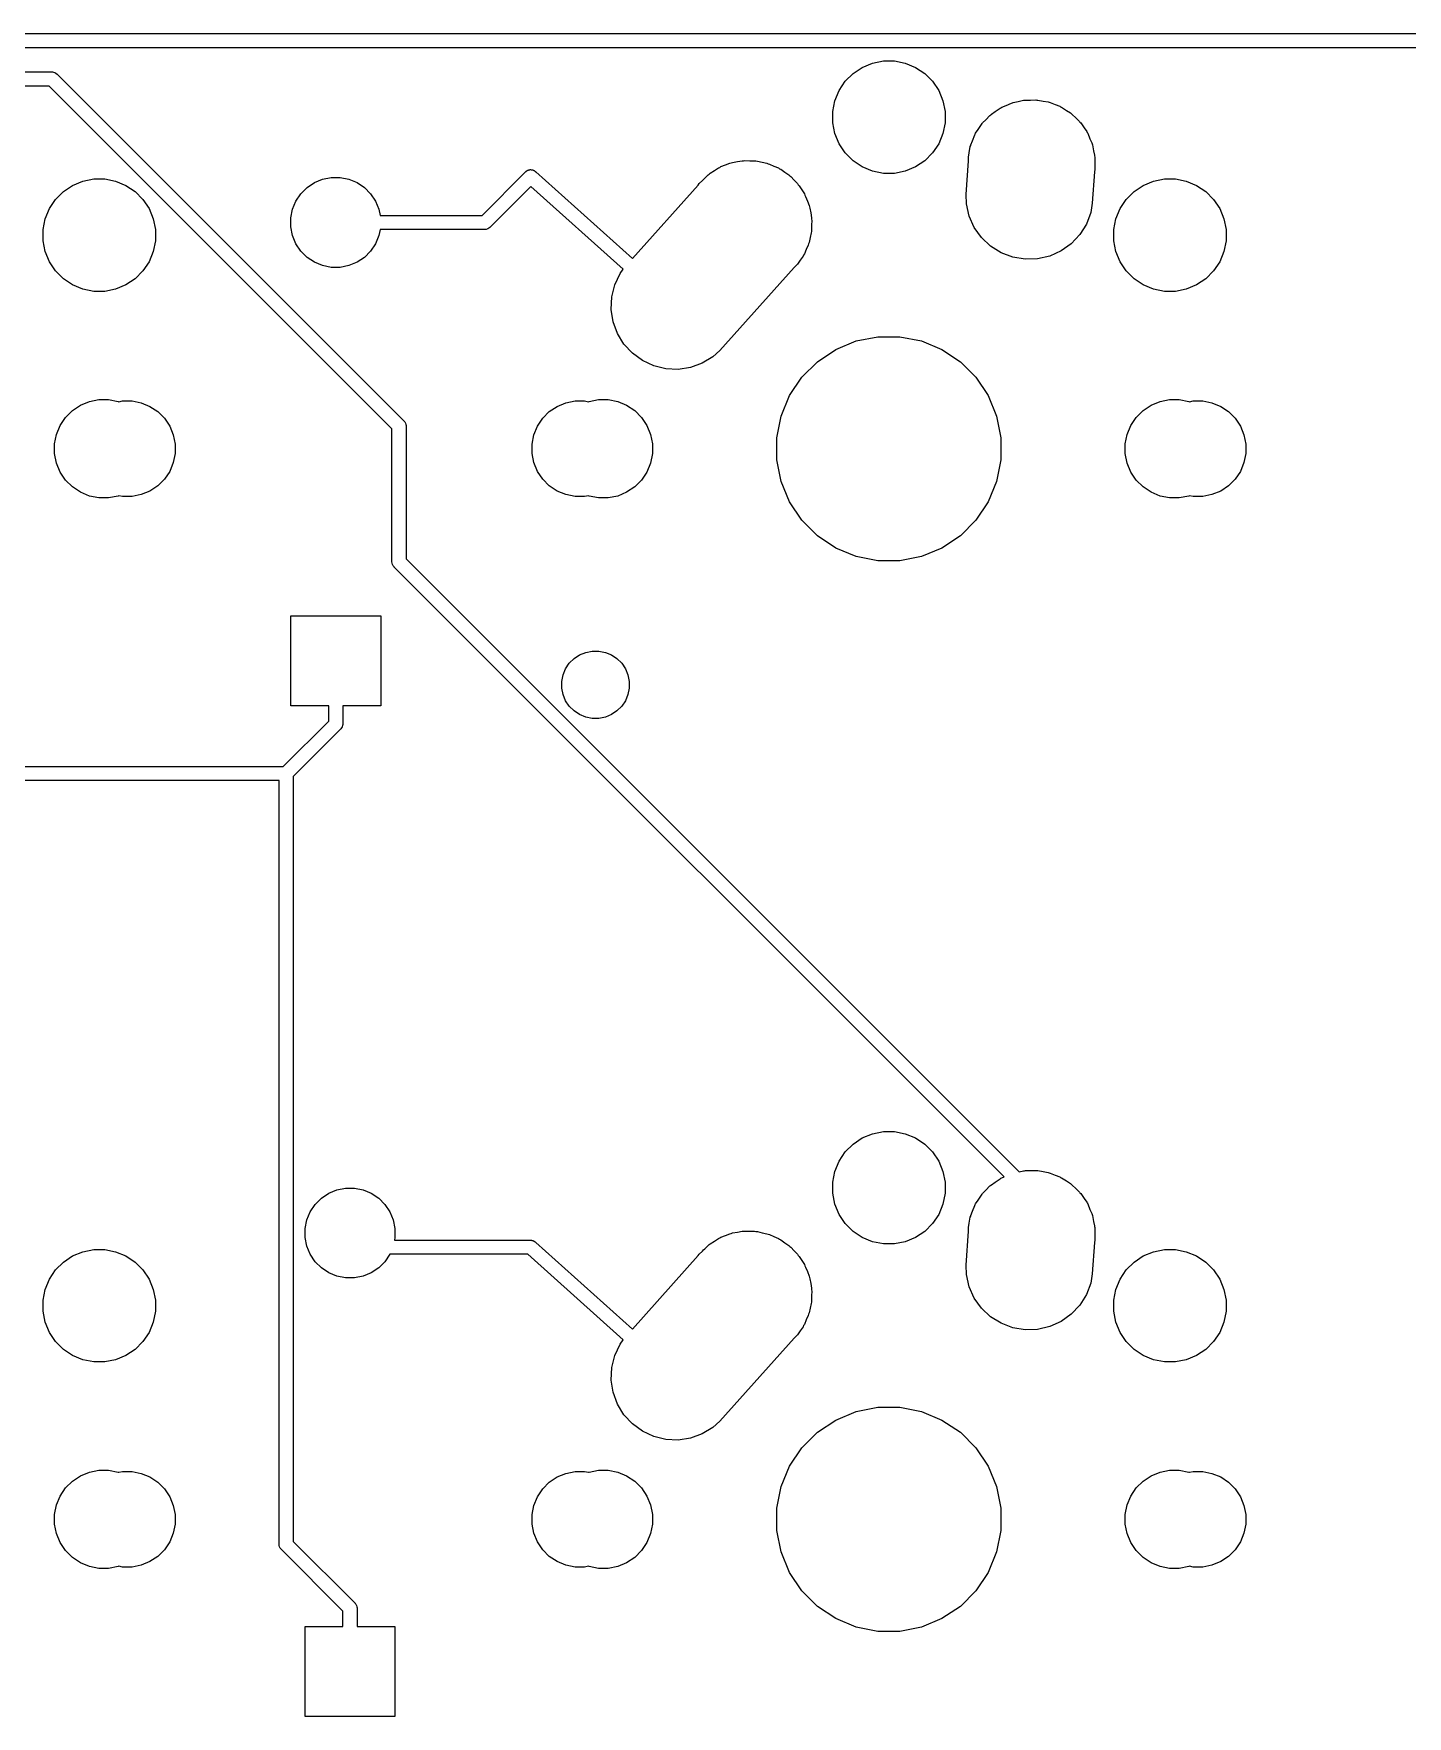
# Model space of a CAD drawing. Extents: x 53 to 306, y -113 to -55.
# Drawn here: x 256.25 to 280.69, y -89.23 to -59.29 of the extents above; entities that cross this region are included whole.
import ezdxf

# ---------------------------------------------------------------- set-up
doc = ezdxf.new("R2010")
doc.units = 0
doc.layers.add('BLACK', color=7, linetype='CONTINUOUS')

msp = doc.modelspace()

# ---------------------------------------------------------------- linework, layer by layer
at = {"layer": 'BLACK', "linetype": 'CONTINUOUS'}
for p, q in [((291.635, -59.5392), (253.832, -59.5392)), ((253.878, -59.2892), (291.681, -59.2892)), ((270.988, -59.8888), (271.17, -59.8134)), ((271.17, -59.8134), (271.364, -59.775)), ((271.364, -59.775), (271.56, -59.775)), ((271.56, -59.775), (271.754, -59.8134)), ((271.754, -59.8134), (271.936, -59.8888)), ((253.923, -59.971), (256.566, -59.971)), ((256.566, -59.971), (256.572, -59.9704)), ((256.572, -59.9704), (256.579, -59.971)), ((256.579, -59.971), (256.579, -59.971)), ((256.579, -59.971), (256.597, -59.9728)), ((256.597, -59.9728), (256.62, -59.98)), ((256.62, -59.98), (256.642, -59.9916)), ((256.642, -59.9916), (256.661, -60.0072)), ((256.661, -60.0072), (256.665, -60.012)), ((256.665, -60.012), (262.829, -66.1763)), ((270.576, -60.3013), (270.685, -60.1375)), ((270.685, -60.1375), (270.825, -59.9982)), ((270.825, -59.9982), (270.988, -59.8888)), ((271.936, -59.8888), (272.099, -59.9982)), ((272.099, -59.9982), (272.239, -60.1375)), ((272.239, -60.1375), (272.348, -60.3013)), ((256.521, -60.221), (253.877, -60.221)), ((262.62, -66.3208), (256.521, -60.221)), ((270.5, -60.4833), (270.576, -60.3013)), ((272.348, -60.3013), (272.424, -60.4833)), ((273.762, -60.4958), (273.857, -60.4738)), ((273.857, -60.4738), (273.875, -60.4733)), ((273.875, -60.4733), (273.891, -60.47)), ((273.891, -60.47), (273.984, -60.47)), ((273.984, -60.47), (274.078, -60.4671)), ((274.078, -60.4671), (274.095, -60.47)), ((274.095, -60.47), (274.113, -60.47)), ((274.113, -60.47), (274.206, -60.4886)), ((270.462, -60.6765), (270.5, -60.4833)), ((270.462, -60.8735), (270.462, -60.6765)), ((272.424, -60.4833), (272.462, -60.6765)), ((272.462, -60.6765), (272.462, -60.8735)), ((273.186, -60.8198), (273.258, -60.7431)), ((273.258, -60.7431), (273.274, -60.732)), ((273.274, -60.732), (273.285, -60.7212)), ((273.285, -60.7212), (273.355, -60.6744)), ((273.355, -60.6744), (273.439, -60.6145)), ((273.439, -60.6145), (273.456, -60.6068)), ((273.456, -60.6068), (273.469, -60.598)), ((273.469, -60.598), (273.549, -60.5649)), ((273.549, -60.5649), (273.641, -60.5236)), ((273.641, -60.5236), (273.659, -60.5195)), ((273.659, -60.5195), (273.674, -60.5132)), ((273.674, -60.5132), (273.762, -60.4958)), ((274.206, -60.4886), (274.297, -60.5038)), ((274.297, -60.5038), (274.313, -60.5097)), ((274.313, -60.5097), (274.33, -60.5132)), ((274.33, -60.5132), (274.421, -60.5509)), ((274.421, -60.5509), (274.504, -60.5824)), ((274.504, -60.5824), (274.518, -60.591)), ((274.518, -60.591), (274.535, -60.598)), ((274.535, -60.598), (274.619, -60.6542)), ((274.619, -60.6542), (274.692, -60.6999)), ((274.692, -60.6999), (274.703, -60.7107)), ((274.703, -60.7107), (274.719, -60.7212)), ((274.719, -60.7212), (274.792, -60.7944)), ((270.5, -61.0667), (270.462, -60.8735)), ((270.576, -61.2487), (270.5, -61.0667)), ((272.424, -61.0667), (272.348, -61.2487)), ((272.462, -60.8735), (272.424, -61.0667)), ((272.989, -61.0923), (272.999, -61.0756)), ((272.999, -61.0756), (273.005, -61.0621)), ((273.005, -61.0621), (273.05, -60.9952)), ((273.05, -60.9952), (273.107, -60.9045)), ((273.107, -60.9045), (273.12, -60.8903)), ((273.12, -60.8903), (273.128, -60.8779)), ((273.128, -60.8779), (273.186, -60.8198)), ((274.792, -60.7944), (274.853, -60.8518)), ((274.853, -60.8518), (274.862, -60.8643)), ((274.862, -60.8643), (274.876, -60.8779)), ((274.876, -60.8779), (274.935, -60.9657)), ((274.935, -60.9657), (274.982, -61.0323)), ((274.982, -61.0323), (274.988, -61.0459)), ((274.988, -61.0459), (274.999, -61.0621)), ((274.999, -61.0621), (275.04, -61.1613)), ((270.685, -61.4125), (270.576, -61.2487)), ((272.348, -61.2487), (272.239, -61.4125)), ((272.892, -61.407), (272.91, -61.2995)), ((272.91, -61.2995), (272.917, -61.281)), ((272.917, -61.281), (272.92, -61.2668)), ((272.92, -61.2668), (272.951, -61.1936)), ((272.951, -61.1936), (272.989, -61.0923)), ((275.04, -61.1613), (275.073, -61.2344)), ((275.073, -61.2344), (275.076, -61.2486)), ((275.076, -61.2486), (275.084, -61.2668)), ((275.084, -61.2668), (275.105, -61.3733)), ((275.105, -61.3733), (275.123, -61.4504)), ((268.358, -61.7257), (268.429, -61.678)), ((268.429, -61.678), (268.452, -61.6685)), ((268.452, -61.6685), (268.474, -61.6555)), ((268.474, -61.6555), (268.555, -61.6261)), ((268.555, -61.6261), (268.634, -61.5932)), ((268.634, -61.5932), (268.658, -61.5884)), ((268.658, -61.5884), (268.682, -61.5798)), ((268.682, -61.5798), (268.767, -61.5667)), ((268.767, -61.5667), (268.851, -61.55)), ((268.851, -61.55), (268.876, -61.55)), ((268.876, -61.55), (268.901, -61.5462)), ((268.901, -61.5462), (268.987, -61.55)), ((268.987, -61.55), (269.073, -61.55)), ((269.073, -61.55), (269.097, -61.5549)), ((269.097, -61.5549), (269.122, -61.556)), ((269.122, -61.556), (269.206, -61.5765)), ((269.206, -61.5765), (269.29, -61.5932)), ((269.29, -61.5932), (269.313, -61.6028)), ((269.313, -61.6028), (269.337, -61.6087)), ((269.337, -61.6087), (269.415, -61.6451)), ((269.415, -61.6451), (269.495, -61.678)), ((269.495, -61.678), (269.516, -61.6919)), ((270.825, -61.5518), (270.685, -61.4125)), ((270.988, -61.6612), (270.825, -61.5518)), ((271.17, -61.7366), (270.988, -61.6612)), ((271.936, -61.6612), (271.754, -61.7366)), ((272.099, -61.5518), (271.936, -61.6612)), ((272.239, -61.4125), (272.099, -61.5518)), ((272.836, -62.1536), (272.877, -61.55)), ((272.877, -61.4842), (272.892, -61.407)), ((272.877, -61.55), (272.877, -61.4842)), ((275.123, -61.4504), (275.123, -61.4647)), ((275.123, -61.4647), (275.127, -61.4842)), ((275.127, -61.4842), (275.127, -61.5933)), ((275.127, -61.5933), (275.128, -61.6163)), ((275.128, -61.6163), (275.127, -61.6265)), ((275.127, -61.6265), (275.127, -61.7058)), ((256.938, -61.9888), (257.12, -61.9134)), ((257.12, -61.9134), (257.314, -61.875)), ((257.314, -61.875), (257.51, -61.875)), ((257.51, -61.875), (257.704, -61.9134)), ((257.704, -61.9134), (257.886, -61.9888)), ((261.11, -62.0266), (261.241, -61.939)), ((261.241, -61.939), (261.387, -61.8787)), ((261.387, -61.8787), (261.541, -61.848)), ((261.541, -61.848), (261.699, -61.848)), ((261.699, -61.848), (261.853, -61.8787)), ((261.853, -61.8787), (261.999, -61.939)), ((261.999, -61.939), (262.13, -62.0266)), ((264.223, -62.523), (264.993, -61.7531)), ((264.993, -61.7531), (264.995, -61.7508)), ((264.995, -61.7508), (265.002, -61.7444)), ((265.002, -61.7444), (265.004, -61.742)), ((265.004, -61.742), (265.006, -61.7402)), ((265.006, -61.7402), (265.013, -61.7342)), ((265.013, -61.7342), (265.016, -61.7324)), ((265.016, -61.7324), (265.018, -61.7303)), ((265.018, -61.7303), (265.026, -61.726)), ((265.026, -61.726), (265.034, -61.7214)), ((265.034, -61.7214), (265.037, -61.7203)), ((265.037, -61.7203), (265.04, -61.7187)), ((265.04, -61.7187), (265.049, -61.7161)), ((265.049, -61.7161), (265.057, -61.713)), ((265.057, -61.713), (265.06, -61.7125)), ((265.06, -61.7125), (265.064, -61.7115)), ((265.064, -61.7115), (265.073, -61.7106)), ((265.073, -61.7106), (265.081, -61.7093)), ((265.081, -61.7093), (265.085, -61.7094)), ((265.085, -61.7094), (265.088, -61.7091)), ((265.088, -61.7091), (265.097, -61.71)), ((265.097, -61.71), (265.106, -61.7104)), ((265.106, -61.7104), (265.109, -61.7112)), ((265.109, -61.7112), (265.113, -61.7115)), ((265.113, -61.7115), (265.121, -61.7141)), ((265.121, -61.7141), (265.13, -61.7162)), ((265.13, -61.7162), (265.133, -61.7177)), ((265.133, -61.7177), (265.136, -61.7187)), ((265.136, -61.7187), (265.144, -61.7229)), ((265.144, -61.7229), (265.152, -61.7266)), ((265.152, -61.7266), (265.155, -61.7287)), ((265.155, -61.7287), (265.158, -61.7303)), ((265.158, -61.7303), (265.165, -61.7359)), ((265.165, -61.7359), (265.167, -61.7376)), ((265.167, -61.7376), (265.17, -61.7398)), ((265.17, -61.7398), (265.177, -61.7459)), ((265.177, -61.7459), (265.179, -61.748)), ((265.179, -61.748), (266.898, -63.2907)), ((268.071, -61.9833), (268.088, -61.9579)), ((268.088, -61.9579), (268.145, -61.9012)), ((268.145, -61.9012), (268.162, -61.8825)), ((268.162, -61.8825), (268.184, -61.8618)), ((268.184, -61.8618), (268.245, -61.8012)), ((268.245, -61.8012), (268.266, -61.7873)), ((268.266, -61.7873), (268.284, -61.7704)), ((268.284, -61.7704), (268.358, -61.7257)), ((269.516, -61.6919), (269.538, -61.7025)), ((269.538, -61.7025), (269.608, -61.7534)), ((269.608, -61.7534), (269.679, -61.8012)), ((269.679, -61.8012), (269.697, -61.8188)), ((269.697, -61.8188), (269.717, -61.8336)), ((269.717, -61.8336), (269.775, -61.897)), ((269.775, -61.897), (269.836, -61.9579)), ((269.836, -61.9579), (269.85, -61.9786)), ((269.85, -61.9786), (269.867, -61.997)), ((271.364, -61.775), (271.17, -61.7366)), ((271.56, -61.775), (271.364, -61.775)), ((271.754, -61.7366), (271.56, -61.775)), ((275.119, -61.7471), (275.081, -62.3067)), ((275.127, -61.7058), (275.119, -61.7471)), ((275.988, -61.9888), (276.17, -61.9134)), ((276.17, -61.9134), (276.364, -61.875)), ((276.364, -61.875), (276.56, -61.875)), ((276.56, -61.875), (276.754, -61.9134)), ((276.754, -61.9134), (276.936, -61.9888)), ((256.526, -62.4013), (256.635, -62.2375)), ((256.635, -62.2375), (256.775, -62.0982)), ((256.775, -62.0982), (256.938, -61.9888)), ((257.886, -61.9888), (258.049, -62.0982)), ((258.049, -62.0982), (258.189, -62.2375)), ((258.189, -62.2375), (258.298, -62.4013)), ((260.851, -62.4146), (260.911, -62.2691)), ((260.911, -62.2691), (260.999, -62.138)), ((260.999, -62.138), (261.11, -62.0266)), ((262.13, -62.0266), (262.241, -62.138)), ((262.241, -62.138), (262.329, -62.2691)), ((262.329, -62.2691), (262.389, -62.4146)), ((265.093, -62.0068), (264.368, -62.732)), ((266.736, -63.4813), (265.093, -62.0068)), ((266.898, -63.2907), (268.071, -61.9833)), ((269.867, -61.997), (269.911, -62.0705)), ((269.911, -62.0705), (269.959, -62.1421)), ((269.959, -62.1421), (269.969, -62.1652)), ((269.969, -62.1652), (269.981, -62.1865)), ((269.981, -62.1865), (270.011, -62.2672)), ((270.011, -62.2672), (270.044, -62.3468)), ((272.841, -62.3196), (272.836, -62.1536)), ((275.576, -62.4013), (275.685, -62.2375)), ((275.685, -62.2375), (275.825, -62.0982)), ((275.825, -62.0982), (275.988, -61.9888)), ((276.936, -61.9888), (277.099, -62.0982)), ((277.099, -62.0982), (277.239, -62.2375)), ((277.239, -62.2375), (277.348, -62.4013)), ((256.45, -62.5833), (256.526, -62.4013)), ((258.298, -62.4013), (258.374, -62.5833)), ((260.82, -62.5692), (260.851, -62.4146)), ((260.82, -62.7268), (260.82, -62.5692)), ((262.389, -62.4146), (262.411, -62.523)), ((262.411, -62.523), (264.223, -62.523)), ((270.044, -62.3468), (270.049, -62.3714)), ((270.049, -62.3714), (270.057, -62.3948)), ((270.057, -62.3948), (270.07, -62.4796)), ((270.07, -62.4796), (270.087, -62.5642)), ((270.087, -62.5642), (270.087, -62.5892)), ((272.891, -62.5356), (272.841, -62.3196)), ((272.982, -62.7377), (272.891, -62.5356)), ((275.053, -62.4704), (274.975, -62.6776)), ((275.081, -62.3067), (275.053, -62.4704)), ((275.5, -62.5833), (275.576, -62.4013)), ((277.348, -62.4013), (277.424, -62.5833)), ((256.412, -62.7765), (256.45, -62.5833)), ((256.412, -62.9735), (256.412, -62.7765)), ((258.374, -62.5833), (258.412, -62.7765)), ((258.412, -62.7765), (258.412, -62.9735)), ((260.851, -62.8814), (260.82, -62.7268)), ((262.411, -62.773), (262.389, -62.8814)), ((264.269, -62.773), (262.411, -62.773)), ((264.275, -62.7736), (264.269, -62.773)), ((264.281, -62.773), (264.275, -62.7736)), ((264.299, -62.7712), (264.281, -62.773)), ((264.281, -62.773), (264.281, -62.773)), ((264.323, -62.764), (264.299, -62.7712)), ((264.345, -62.7524), (264.323, -62.764)), ((264.364, -62.7368), (264.345, -62.7524)), ((264.368, -62.732), (264.364, -62.7368)), ((270.081, -62.8352), (270.061, -62.9185)), ((270.082, -62.8104), (270.081, -62.8352)), ((270.087, -62.7858), (270.082, -62.8104)), ((270.087, -62.5892), (270.091, -62.6139)), ((270.091, -62.6139), (270.087, -62.6995)), ((270.087, -62.6995), (270.087, -62.7858)), ((273.11, -62.9181), (272.982, -62.7377)), ((274.857, -62.8655), (274.705, -63.0269)), ((274.975, -62.6776), (274.857, -62.8655)), ((275.462, -62.7765), (275.5, -62.5833)), ((275.462, -62.9735), (275.462, -62.7765)), ((277.424, -62.5833), (277.462, -62.7765)), ((277.462, -62.7765), (277.462, -62.9735)), ((256.45, -63.1667), (256.412, -62.9735)), ((256.526, -63.3487), (256.45, -63.1667)), ((258.374, -63.1667), (258.298, -63.3487)), ((258.412, -62.9735), (258.374, -63.1667)), ((260.911, -63.0269), (260.851, -62.8814)), ((260.999, -63.158), (260.911, -63.0269)), ((261.11, -63.2694), (260.999, -63.158)), ((262.241, -63.158), (262.13, -63.2694)), ((262.329, -63.0269), (262.241, -63.158)), ((262.389, -62.8814), (262.329, -63.0269)), ((269.992, -63.1282), (269.959, -63.2079)), ((270.028, -63.0505), (269.992, -63.1282)), ((270.034, -63.0263), (270.028, -63.0505)), ((270.044, -63.0031), (270.034, -63.0263)), ((270.061, -62.9185), (270.044, -63.0031)), ((273.271, -63.07), (273.11, -62.9181)), ((273.459, -63.1876), (273.271, -63.07)), ((274.525, -63.1555), (274.323, -63.2464)), ((274.705, -63.0269), (274.525, -63.1555)), ((275.5, -63.1667), (275.462, -62.9735)), ((275.576, -63.3487), (275.5, -63.1667)), ((277.424, -63.1667), (277.348, -63.3487)), ((277.462, -62.9735), (277.424, -63.1667)), ((256.635, -63.5125), (256.526, -63.3487)), ((258.298, -63.3487), (258.189, -63.5125)), ((261.241, -63.357), (261.11, -63.2694)), ((261.387, -63.4173), (261.241, -63.357)), ((261.541, -63.448), (261.387, -63.4173)), ((261.699, -63.448), (261.541, -63.448)), ((261.853, -63.4173), (261.699, -63.448)), ((261.999, -63.357), (261.853, -63.4173)), ((262.13, -63.2694), (261.999, -63.357)), ((269.779, -63.4491), (268.452, -64.9274)), ((269.836, -63.3921), (269.779, -63.4491)), ((269.884, -63.3204), (269.836, -63.3921)), ((269.935, -63.2513), (269.884, -63.3204)), ((269.945, -63.2287), (269.935, -63.2513)), ((269.959, -63.2079), (269.945, -63.2287)), ((273.667, -63.2662), (273.459, -63.1876)), ((273.885, -63.3028), (273.667, -63.2662)), ((274.107, -63.2962), (273.885, -63.3028)), ((274.323, -63.2464), (274.107, -63.2962)), ((275.685, -63.5125), (275.576, -63.3487)), ((277.348, -63.3487), (277.239, -63.5125)), ((256.775, -63.6518), (256.635, -63.5125)), ((256.938, -63.7612), (256.775, -63.6518)), ((257.12, -63.8366), (256.938, -63.7612)), ((257.886, -63.7612), (257.704, -63.8366)), ((258.049, -63.6518), (257.886, -63.7612)), ((258.189, -63.5125), (258.049, -63.6518)), ((266.533, -63.9747), (266.586, -63.7595)), ((266.586, -63.7595), (266.679, -63.5587)), ((266.679, -63.5587), (266.736, -63.4813)), ((275.825, -63.6518), (275.685, -63.5125)), ((275.988, -63.7612), (275.825, -63.6518)), ((276.17, -63.8366), (275.988, -63.7612)), ((276.936, -63.7612), (276.754, -63.8366)), ((277.099, -63.6518), (276.936, -63.7612)), ((277.239, -63.5125), (277.099, -63.6518)), ((257.314, -63.875), (257.12, -63.8366)), ((257.51, -63.875), (257.314, -63.875)), ((257.704, -63.8366), (257.51, -63.875)), ((266.523, -64.1961), (266.533, -63.9747)), ((276.364, -63.875), (276.17, -63.8366)), ((276.56, -63.875), (276.364, -63.875)), ((276.754, -63.8366), (276.56, -63.875)), ((266.557, -64.4152), (266.523, -64.1961)), ((266.633, -64.6234), (266.557, -64.4152)), ((266.747, -64.813), (266.633, -64.6234)), ((266.897, -64.9764), (266.747, -64.813)), ((268.452, -64.9274), (268.33, -65.0396)), ((270.191, -65.1262), (270.518, -64.908)), ((270.518, -64.908), (270.88, -64.7577)), ((270.88, -64.7577), (271.266, -64.6811)), ((271.266, -64.6811), (271.658, -64.6811)), ((271.658, -64.6811), (272.044, -64.7577)), ((272.044, -64.7577), (272.406, -64.908)), ((272.406, -64.908), (272.733, -65.1262)), ((267.076, -65.1075), (266.897, -64.9764)), ((267.277, -65.2013), (267.076, -65.1075)), ((267.492, -65.254), (267.277, -65.2013)), ((267.713, -65.2638), (267.492, -65.254)), ((267.932, -65.2302), (267.713, -65.2638)), ((268.14, -65.1545), (267.932, -65.2302)), ((268.33, -65.0396), (268.14, -65.1545)), ((269.913, -65.404), (270.191, -65.1262)), ((272.733, -65.1262), (273.011, -65.404)), ((269.695, -65.7305), (269.913, -65.404)), ((273.011, -65.404), (273.229, -65.7305)), ((257.078, -65.8996), (257.237, -65.8336)), ((257.237, -65.8336), (257.406, -65.8)), ((257.406, -65.8), (257.578, -65.8)), ((257.578, -65.8), (257.747, -65.8336)), ((257.747, -65.8336), (257.759, -65.8387)), ((257.759, -65.8387), (257.828, -65.825)), ((257.828, -65.825), (257.996, -65.825)), ((257.996, -65.825), (258.16, -65.8577)), ((258.16, -65.8577), (258.315, -65.9217)), ((265.559, -65.9217), (265.714, -65.8577)), ((265.714, -65.8577), (265.878, -65.825)), ((265.878, -65.825), (266.046, -65.825)), ((266.046, -65.825), (266.115, -65.8387)), ((266.115, -65.8387), (266.127, -65.8336)), ((266.127, -65.8336), (266.296, -65.8)), ((266.296, -65.8), (266.468, -65.8)), ((266.468, -65.8), (266.637, -65.8336)), ((266.637, -65.8336), (266.796, -65.8996)), ((269.545, -66.0934), (269.695, -65.7305)), ((273.229, -65.7305), (273.379, -66.0934)), ((276.128, -65.8996), (276.287, -65.8336)), ((276.287, -65.8336), (276.456, -65.8)), ((276.456, -65.8), (276.628, -65.8)), ((276.628, -65.8), (276.797, -65.8336)), ((276.797, -65.8336), (276.809, -65.8387)), ((276.809, -65.8387), (276.878, -65.825)), ((276.878, -65.825), (277.046, -65.825)), ((277.046, -65.825), (277.21, -65.8577)), ((277.21, -65.8577), (277.365, -65.9217)), ((256.717, -66.2605), (256.812, -66.1172)), ((256.812, -66.1172), (256.934, -65.9953)), ((256.934, -65.9953), (257.078, -65.8996)), ((258.315, -65.9217), (258.454, -66.0148)), ((258.454, -66.0148), (258.572, -66.1332)), ((258.572, -66.1332), (258.665, -66.2724)), ((265.209, -66.2724), (265.302, -66.1332)), ((265.302, -66.1332), (265.42, -66.0148)), ((265.42, -66.0148), (265.559, -65.9217)), ((266.796, -65.8996), (266.94, -65.9953)), ((266.94, -65.9953), (267.062, -66.1172)), ((267.062, -66.1172), (267.157, -66.2605)), ((269.468, -66.4786), (269.545, -66.0934)), ((273.379, -66.0934), (273.456, -66.4786)), ((275.767, -66.2605), (275.862, -66.1172)), ((275.862, -66.1172), (275.984, -65.9953)), ((275.984, -65.9953), (276.128, -65.8996)), ((277.365, -65.9217), (277.504, -66.0148)), ((277.504, -66.0148), (277.622, -66.1332)), ((277.622, -66.1332), (277.715, -66.2724)), ((256.617, -66.5888), (256.651, -66.4198)), ((256.651, -66.4198), (256.717, -66.2605)), ((258.665, -66.2724), (258.729, -66.4271)), ((258.729, -66.4271), (258.762, -66.5913)), ((262.62, -68.6809), (262.62, -66.3208)), ((262.829, -66.1763), (262.834, -66.1802)), ((262.834, -66.1802), (262.838, -66.1849)), ((262.838, -66.1849), (262.838, -66.1849)), ((262.838, -66.1849), (262.848, -66.1967)), ((262.848, -66.1967), (262.85, -66.1992)), ((262.85, -66.1992), (262.861, -66.2209)), ((262.861, -66.2209), (262.869, -66.2445)), ((262.869, -66.2445), (262.87, -66.2629)), ((262.87, -66.2629), (262.87, -66.2629)), ((262.87, -66.2629), (262.871, -66.269)), ((262.871, -66.269), (262.87, -66.2751)), ((262.87, -66.2751), (262.87, -68.6352)), ((265.112, -66.5913), (265.145, -66.4271)), ((265.145, -66.4271), (265.209, -66.2724)), ((267.157, -66.2605), (267.223, -66.4198)), ((267.223, -66.4198), (267.257, -66.5888)), ((275.667, -66.5888), (275.701, -66.4198)), ((275.701, -66.4198), (275.767, -66.2605)), ((277.715, -66.2724), (277.779, -66.4271)), ((277.779, -66.4271), (277.812, -66.5913)), ((256.617, -66.7612), (256.617, -66.5888)), ((256.651, -66.9302), (256.617, -66.7612)), ((258.762, -66.7587), (258.729, -66.9229)), ((258.762, -66.5913), (258.762, -66.7587)), ((265.112, -66.7587), (265.112, -66.5913)), ((265.145, -66.9229), (265.112, -66.7587)), ((267.257, -66.7612), (267.223, -66.9302)), ((267.257, -66.5888), (267.257, -66.7612)), ((269.468, -66.8714), (269.468, -66.4786)), ((273.456, -66.4786), (273.456, -66.8714)), ((275.667, -66.7612), (275.667, -66.5888)), ((275.701, -66.9302), (275.667, -66.7612)), ((277.812, -66.7587), (277.779, -66.9229)), ((277.812, -66.5913), (277.812, -66.7587)), ((256.717, -67.0895), (256.651, -66.9302)), ((258.729, -66.9229), (258.665, -67.0776)), ((265.209, -67.0776), (265.145, -66.9229)), ((267.223, -66.9302), (267.157, -67.0895)), ((269.545, -67.2566), (269.468, -66.8714)), ((273.456, -66.8714), (273.379, -67.2566)), ((275.767, -67.0895), (275.701, -66.9302)), ((277.779, -66.9229), (277.715, -67.0776)), ((256.812, -67.2328), (256.717, -67.0895)), ((256.934, -67.3547), (256.812, -67.2328)), ((257.078, -67.4504), (256.934, -67.3547)), ((258.454, -67.3352), (258.315, -67.4283)), ((258.572, -67.2168), (258.454, -67.3352)), ((258.665, -67.0776), (258.572, -67.2168)), ((265.302, -67.2168), (265.209, -67.0776)), ((265.42, -67.3352), (265.302, -67.2168)), ((265.559, -67.4283), (265.42, -67.3352)), ((266.94, -67.3547), (266.796, -67.4504)), ((267.062, -67.2328), (266.94, -67.3547)), ((267.157, -67.0895), (267.062, -67.2328)), ((269.695, -67.6195), (269.545, -67.2566)), ((273.379, -67.2566), (273.229, -67.6195)), ((275.862, -67.2328), (275.767, -67.0895)), ((275.984, -67.3547), (275.862, -67.2328)), ((276.128, -67.4504), (275.984, -67.3547)), ((277.504, -67.3352), (277.365, -67.4283)), ((277.622, -67.2168), (277.504, -67.3352)), ((277.715, -67.0776), (277.622, -67.2168)), ((257.237, -67.5164), (257.078, -67.4504)), ((257.406, -67.55), (257.237, -67.5164)), ((257.578, -67.55), (257.406, -67.55)), ((257.747, -67.5164), (257.578, -67.55)), ((257.759, -67.5113), (257.747, -67.5164)), ((257.828, -67.525), (257.759, -67.5113)), ((257.996, -67.525), (257.828, -67.525)), ((258.16, -67.4923), (257.996, -67.525)), ((258.315, -67.4283), (258.16, -67.4923)), ((265.714, -67.4923), (265.559, -67.4283)), ((265.878, -67.525), (265.714, -67.4923)), ((266.046, -67.525), (265.878, -67.525)), ((266.115, -67.5113), (266.046, -67.525)), ((266.127, -67.5164), (266.115, -67.5113)), ((266.296, -67.55), (266.127, -67.5164)), ((266.468, -67.55), (266.296, -67.55)), ((266.637, -67.5164), (266.468, -67.55)), ((266.796, -67.4504), (266.637, -67.5164)), ((269.913, -67.946), (269.695, -67.6195)), ((273.229, -67.6195), (273.011, -67.946)), ((276.287, -67.5164), (276.128, -67.4504)), ((276.456, -67.55), (276.287, -67.5164)), ((276.628, -67.55), (276.456, -67.55)), ((276.797, -67.5164), (276.628, -67.55)), ((276.809, -67.5113), (276.797, -67.5164)), ((276.878, -67.525), (276.809, -67.5113)), ((277.046, -67.525), (276.878, -67.525)), ((277.21, -67.4923), (277.046, -67.525)), ((277.365, -67.4283), (277.21, -67.4923)), ((270.191, -68.2238), (269.913, -67.946)), ((273.011, -67.946), (272.733, -68.2238)), ((270.518, -68.442), (270.191, -68.2238)), ((272.733, -68.2238), (272.406, -68.442)), ((270.88, -68.5923), (270.518, -68.442)), ((272.406, -68.442), (272.044, -68.5923)), ((262.62, -68.687), (262.62, -68.6809)), ((262.622, -68.7115), (262.62, -68.687)), ((262.629, -68.7351), (262.622, -68.7115)), ((262.641, -68.7568), (262.629, -68.7351)), ((262.653, -68.7711), (262.641, -68.7568)), ((262.657, -68.7758), (262.653, -68.7711)), ((262.661, -68.7797), (262.657, -68.7758)), ((273.512, -79.6303), (262.661, -68.7797)), ((262.87, -68.6352), (273.777, -79.5422)), ((271.266, -68.6689), (270.88, -68.5923)), ((271.658, -68.6689), (271.266, -68.6689)), ((272.044, -68.5923), (271.658, -68.6689)), ((260.82, -71.248), (260.82, -69.648)), ((260.82, -69.648), (262.42, -69.648)), ((262.42, -69.648), (262.42, -71.248)), ((265.86, -70.4089), (265.958, -70.3433)), ((265.958, -70.3433), (266.067, -70.2981)), ((266.067, -70.2981), (266.183, -70.275)), ((266.183, -70.275), (266.301, -70.275)), ((266.301, -70.275), (266.417, -70.2981)), ((266.417, -70.2981), (266.526, -70.3433)), ((266.526, -70.3433), (266.624, -70.4089)), ((265.665, -70.7), (265.71, -70.5908)), ((265.71, -70.5908), (265.776, -70.4925)), ((265.776, -70.4925), (265.86, -70.4089)), ((266.624, -70.4089), (266.708, -70.4925)), ((266.708, -70.4925), (266.774, -70.5908)), ((266.774, -70.5908), (266.819, -70.7)), ((265.642, -70.8159), (265.665, -70.7)), ((265.642, -70.9341), (265.642, -70.8159)), ((265.665, -71.05), (265.642, -70.9341)), ((266.819, -70.7), (266.842, -70.8159)), ((266.842, -70.9341), (266.819, -71.05)), ((266.842, -70.8159), (266.842, -70.9341)), ((261.495, -71.248), (260.82, -71.248)), ((261.495, -71.5215), (261.495, -71.248)), ((262.42, -71.248), (261.745, -71.248)), ((261.745, -71.248), (261.745, -71.5672)), ((265.71, -71.1592), (265.665, -71.05)), ((265.776, -71.2575), (265.71, -71.1592)), ((265.86, -71.341), (265.776, -71.2575)), ((266.708, -71.2575), (266.624, -71.341)), ((266.774, -71.1592), (266.708, -71.2575)), ((266.819, -71.05), (266.774, -71.1592)), ((260.685, -72.3312), (261.495, -71.5215)), ((265.958, -71.4067), (265.86, -71.341)), ((266.067, -71.4519), (265.958, -71.4067)), ((266.183, -71.475), (266.067, -71.4519)), ((266.301, -71.475), (266.183, -71.475)), ((266.417, -71.4519), (266.301, -71.475)), ((266.526, -71.4067), (266.417, -71.4519)), ((266.624, -71.341), (266.526, -71.4067)), ((261.704, -71.666), (260.862, -72.508)), ((261.709, -71.6621), (261.704, -71.666)), ((261.713, -71.6574), (261.709, -71.6621)), ((261.724, -71.6431), (261.713, -71.6574)), ((261.713, -71.6574), (261.713, -71.6574)), ((261.736, -71.6214), (261.724, -71.6431)), ((261.743, -71.5978), (261.736, -71.6211)), ((261.736, -71.6211), (261.736, -71.6214)), ((261.745, -71.5794), (261.743, -71.5978)), ((261.745, -71.5672), (261.746, -71.5733)), ((261.746, -71.5733), (261.745, -71.5794)), ((261.745, -71.5794), (261.745, -71.5794)), ((246.009, -72.3312), (260.685, -72.3312)), ((260.612, -72.5812), (245.964, -72.5812)), ((260.612, -86.1627), (260.612, -72.5812)), ((260.862, -72.508), (260.862, -86.117)), ((270.825, -79.0482), (270.988, -78.9388)), ((270.988, -78.9388), (271.17, -78.8634)), ((271.17, -78.8634), (271.364, -78.825)), ((271.364, -78.825), (271.56, -78.825)), ((271.56, -78.825), (271.754, -78.8634)), ((271.754, -78.8634), (271.936, -78.9388)), ((271.936, -78.9388), (272.099, -79.0482)), ((270.576, -79.3513), (270.685, -79.1875)), ((270.685, -79.1875), (270.825, -79.0482)), ((272.099, -79.0482), (272.239, -79.1875)), ((272.239, -79.1875), (272.348, -79.3513)), ((270.462, -79.7265), (270.5, -79.5333)), ((270.5, -79.5333), (270.576, -79.3513)), ((272.348, -79.3513), (272.424, -79.5333)), ((272.424, -79.5333), (272.462, -79.7265)), ((273.469, -79.648), (273.512, -79.6303)), ((273.777, -79.5422), (273.857, -79.5238)), ((273.857, -79.5238), (273.875, -79.5233)), ((273.875, -79.5233), (273.891, -79.52)), ((273.891, -79.52), (273.984, -79.52)), ((273.984, -79.52), (274.078, -79.5171)), ((274.078, -79.5171), (274.095, -79.52)), ((274.095, -79.52), (274.113, -79.52)), ((274.113, -79.52), (274.206, -79.5386)), ((274.206, -79.5386), (274.297, -79.5538)), ((274.297, -79.5538), (274.313, -79.5597)), ((274.313, -79.5597), (274.33, -79.5632)), ((274.33, -79.5632), (274.421, -79.6009)), ((274.421, -79.6009), (274.504, -79.6324)), ((274.504, -79.6324), (274.518, -79.641)), ((274.518, -79.641), (274.535, -79.648)), ((261.364, -80.0096), (261.495, -79.922)), ((261.495, -79.922), (261.641, -79.8617)), ((261.641, -79.8617), (261.795, -79.831)), ((261.795, -79.831), (261.953, -79.831)), ((261.953, -79.831), (262.107, -79.8617)), ((262.107, -79.8617), (262.253, -79.922)), ((262.253, -79.922), (262.384, -80.0096)), ((270.462, -79.9235), (270.462, -79.7265)), ((270.5, -80.1167), (270.462, -79.9235)), ((272.462, -79.9235), (272.424, -80.1167)), ((272.462, -79.7265), (272.462, -79.9235)), ((273.107, -79.9545), (273.12, -79.9403)), ((273.12, -79.9403), (273.128, -79.9279)), ((273.128, -79.9279), (273.186, -79.8698)), ((273.186, -79.8698), (273.258, -79.7931)), ((273.258, -79.7931), (273.274, -79.782)), ((273.274, -79.782), (273.285, -79.7712)), ((273.285, -79.7712), (273.355, -79.7244)), ((273.355, -79.7244), (273.439, -79.6645)), ((273.439, -79.6645), (273.456, -79.6568)), ((273.456, -79.6568), (273.469, -79.648)), ((274.535, -79.648), (274.619, -79.7042)), ((274.619, -79.7042), (274.692, -79.7499)), ((274.692, -79.7499), (274.703, -79.7607)), ((274.703, -79.7607), (274.719, -79.7712)), ((274.719, -79.7712), (274.792, -79.8444)), ((274.792, -79.8444), (274.853, -79.9018)), ((274.853, -79.9018), (274.862, -79.9143)), ((274.862, -79.9143), (274.876, -79.9279)), ((274.876, -79.9279), (274.935, -80.0157)), ((261.165, -80.2521), (261.253, -80.121)), ((261.253, -80.121), (261.364, -80.0096)), ((262.384, -80.0096), (262.495, -80.121)), ((262.495, -80.121), (262.583, -80.2521)), ((270.576, -80.2987), (270.5, -80.1167)), ((272.424, -80.1167), (272.348, -80.2987)), ((272.92, -80.3169), (272.951, -80.2436)), ((272.951, -80.2436), (272.989, -80.1423)), ((272.989, -80.1423), (272.999, -80.1256)), ((272.999, -80.1256), (273.005, -80.1121)), ((273.005, -80.1121), (273.05, -80.0452)), ((273.05, -80.0452), (273.107, -79.9545)), ((274.935, -80.0157), (274.982, -80.0823)), ((274.982, -80.0823), (274.988, -80.0959)), ((274.988, -80.0959), (274.999, -80.1121)), ((274.999, -80.1121), (275.04, -80.2113)), ((275.04, -80.2113), (275.073, -80.2844)), ((261.074, -80.5522), (261.105, -80.3976)), ((261.105, -80.3976), (261.165, -80.2521)), ((262.583, -80.2521), (262.643, -80.3976)), ((262.643, -80.3976), (262.674, -80.5522)), ((270.685, -80.4625), (270.576, -80.2987)), ((270.825, -80.6018), (270.685, -80.4625)), ((272.239, -80.4625), (272.099, -80.6018)), ((272.348, -80.2987), (272.239, -80.4625)), ((272.877, -80.5342), (272.892, -80.457)), ((272.877, -80.6), (272.877, -80.5342)), ((272.892, -80.457), (272.91, -80.3495)), ((272.91, -80.3495), (272.917, -80.331)), ((272.917, -80.331), (272.92, -80.3169)), ((275.073, -80.2844), (275.076, -80.2986)), ((275.076, -80.2986), (275.084, -80.3169)), ((275.084, -80.3169), (275.105, -80.4233)), ((275.105, -80.4233), (275.123, -80.5003)), ((275.123, -80.5003), (275.123, -80.5147)), ((275.123, -80.5147), (275.127, -80.5342)), ((275.127, -80.5342), (275.127, -80.6433)), ((261.074, -80.7098), (261.074, -80.5522)), ((261.105, -80.8644), (261.074, -80.7098)), ((262.674, -80.7098), (262.664, -80.7598)), ((262.664, -80.7598), (265.078, -80.7598)), ((262.674, -80.5522), (262.674, -80.7098)), ((265.078, -80.7598), (265.081, -80.7593)), ((265.081, -80.7593), (265.085, -80.7594)), ((265.085, -80.7594), (265.088, -80.7591)), ((265.088, -80.7591), (265.097, -80.76)), ((265.097, -80.76), (265.106, -80.7604)), ((265.106, -80.7604), (265.109, -80.7612)), ((265.109, -80.7612), (265.113, -80.7615)), ((265.113, -80.7615), (265.121, -80.7641)), ((265.121, -80.7641), (265.13, -80.7662)), ((265.13, -80.7662), (265.133, -80.7677)), ((265.133, -80.7677), (265.136, -80.7687)), ((265.136, -80.7687), (265.144, -80.7729)), ((265.144, -80.7729), (265.152, -80.7766)), ((265.152, -80.7766), (265.155, -80.7787)), ((265.155, -80.7787), (265.158, -80.7803)), ((265.158, -80.7803), (265.165, -80.7859)), ((265.165, -80.7859), (265.167, -80.7876)), ((265.167, -80.7876), (265.17, -80.7898)), ((265.17, -80.7898), (265.177, -80.7959)), ((265.177, -80.7959), (265.179, -80.798)), ((265.179, -80.798), (266.898, -82.3407)), ((268.245, -80.8512), (268.266, -80.8373)), ((268.266, -80.8373), (268.284, -80.8204)), ((268.284, -80.8204), (268.358, -80.7757)), ((268.358, -80.7757), (268.429, -80.728)), ((268.429, -80.728), (268.452, -80.7185)), ((268.452, -80.7185), (268.474, -80.7055)), ((268.474, -80.7055), (268.555, -80.6761)), ((268.555, -80.6761), (268.634, -80.6432)), ((268.634, -80.6432), (268.658, -80.6384)), ((268.658, -80.6384), (268.682, -80.6298)), ((268.682, -80.6298), (268.767, -80.6167)), ((268.767, -80.6167), (268.851, -80.6)), ((268.851, -80.6), (268.876, -80.6)), ((268.876, -80.6), (268.901, -80.5962)), ((268.901, -80.5962), (268.987, -80.6)), ((268.987, -80.6), (269.073, -80.6)), ((269.073, -80.6), (269.097, -80.6049)), ((269.097, -80.6049), (269.122, -80.606)), ((269.122, -80.606), (269.206, -80.6265)), ((269.206, -80.6265), (269.29, -80.6432)), ((269.29, -80.6432), (269.313, -80.6528)), ((269.313, -80.6528), (269.337, -80.6587)), ((269.337, -80.6587), (269.415, -80.6951)), ((269.415, -80.6951), (269.495, -80.728)), ((269.495, -80.728), (269.516, -80.7419)), ((269.516, -80.7419), (269.538, -80.7525)), ((269.538, -80.7525), (269.608, -80.8034)), ((269.608, -80.8034), (269.679, -80.8512)), ((270.988, -80.7112), (270.825, -80.6018)), ((271.17, -80.7866), (270.988, -80.7112)), ((271.364, -80.825), (271.17, -80.7866)), ((271.56, -80.825), (271.364, -80.825)), ((271.754, -80.7866), (271.56, -80.825)), ((271.936, -80.7112), (271.754, -80.7866)), ((272.099, -80.6018), (271.936, -80.7112)), ((272.836, -81.2036), (272.877, -80.6)), ((275.119, -80.7971), (275.081, -81.3567)), ((275.127, -80.7558), (275.119, -80.7971)), ((275.127, -80.6433), (275.128, -80.6663)), ((275.128, -80.6663), (275.127, -80.6765)), ((275.127, -80.6765), (275.127, -80.7558)), ((256.775, -81.1482), (256.938, -81.0388)), ((256.938, -81.0388), (257.12, -80.9634)), ((257.12, -80.9634), (257.314, -80.925)), ((257.314, -80.925), (257.51, -80.925)), ((257.51, -80.925), (257.704, -80.9634)), ((257.704, -80.9634), (257.886, -81.0388)), ((257.886, -81.0388), (258.049, -81.1482)), ((261.165, -81.0099), (261.105, -80.8644)), ((261.253, -81.141), (261.165, -81.0099)), ((261.364, -81.2524), (261.253, -81.141)), ((262.495, -81.141), (262.384, -81.2524)), ((262.583, -81.0099), (262.495, -81.141)), ((265.04, -81.0098), (262.583, -81.0098)), ((262.583, -81.0098), (262.583, -81.0099)), ((266.736, -82.5313), (265.04, -81.0098)), ((266.898, -82.3407), (268.071, -81.0333)), ((268.071, -81.0333), (268.088, -81.0079)), ((268.088, -81.0079), (268.145, -80.9512)), ((268.145, -80.9512), (268.162, -80.9325)), ((268.162, -80.9325), (268.184, -80.9118)), ((268.184, -80.9118), (268.245, -80.8512)), ((269.679, -80.8512), (269.697, -80.8688)), ((269.697, -80.8688), (269.717, -80.8836)), ((269.717, -80.8836), (269.775, -80.947)), ((269.775, -80.947), (269.836, -81.0079)), ((269.836, -81.0079), (269.85, -81.0286)), ((269.85, -81.0286), (269.867, -81.047)), ((269.867, -81.047), (269.911, -81.1205)), ((269.911, -81.1205), (269.959, -81.1921)), ((275.825, -81.1482), (275.988, -81.0388)), ((275.988, -81.0388), (276.17, -80.9634)), ((276.17, -80.9634), (276.364, -80.925)), ((276.364, -80.925), (276.56, -80.925)), ((276.56, -80.925), (276.754, -80.9634)), ((276.754, -80.9634), (276.936, -81.0388)), ((276.936, -81.0388), (277.099, -81.1482)), ((256.526, -81.4513), (256.635, -81.2875)), ((256.635, -81.2875), (256.775, -81.1482)), ((258.049, -81.1482), (258.189, -81.2875)), ((258.189, -81.2875), (258.298, -81.4513)), ((261.495, -81.34), (261.364, -81.2524)), ((261.641, -81.4003), (261.495, -81.34)), ((261.795, -81.431), (261.641, -81.4003)), ((261.953, -81.431), (261.795, -81.431)), ((262.107, -81.4003), (261.953, -81.431)), ((262.253, -81.34), (262.107, -81.4003)), ((262.384, -81.2524), (262.253, -81.34)), ((269.959, -81.1921), (269.969, -81.2152)), ((269.969, -81.2152), (269.981, -81.2365)), ((269.981, -81.2365), (270.011, -81.3172)), ((270.011, -81.3172), (270.044, -81.3969)), ((270.044, -81.3969), (270.049, -81.4214)), ((270.049, -81.4214), (270.057, -81.4448)), ((272.841, -81.3696), (272.836, -81.2036)), ((272.891, -81.5856), (272.841, -81.3696)), ((275.081, -81.3567), (275.053, -81.5204)), ((275.576, -81.4513), (275.685, -81.2875)), ((275.685, -81.2875), (275.825, -81.1482)), ((277.099, -81.1482), (277.239, -81.2875)), ((277.239, -81.2875), (277.348, -81.4513)), ((256.412, -81.8265), (256.45, -81.6333)), ((256.45, -81.6333), (256.526, -81.4513)), ((258.298, -81.4513), (258.374, -81.6333)), ((258.374, -81.6333), (258.412, -81.8265)), ((270.057, -81.4448), (270.07, -81.5296)), ((270.07, -81.5296), (270.087, -81.6142)), ((270.087, -81.6142), (270.087, -81.6392)), ((270.087, -81.6392), (270.091, -81.6639)), ((270.091, -81.6639), (270.087, -81.7495)), ((272.982, -81.7877), (272.891, -81.5856)), ((274.975, -81.7276), (274.857, -81.9155)), ((275.053, -81.5204), (274.975, -81.7276)), ((275.462, -81.8265), (275.5, -81.6333)), ((275.5, -81.6333), (275.576, -81.4513)), ((277.348, -81.4513), (277.424, -81.6333)), ((277.424, -81.6333), (277.462, -81.8265)), ((256.412, -82.0235), (256.412, -81.8265)), ((256.45, -82.2167), (256.412, -82.0235)), ((258.412, -82.0235), (258.374, -82.2167)), ((258.412, -81.8265), (258.412, -82.0235)), ((270.061, -81.9685), (270.044, -82.0532)), ((270.081, -81.8852), (270.061, -81.9685)), ((270.082, -81.8604), (270.081, -81.8852)), ((270.087, -81.8358), (270.082, -81.8604)), ((270.087, -81.7495), (270.087, -81.8358)), ((273.11, -81.9681), (272.982, -81.7877)), ((273.271, -82.12), (273.11, -81.9681)), ((274.857, -81.9155), (274.705, -82.0769)), ((275.462, -82.0235), (275.462, -81.8265)), ((275.5, -82.2167), (275.462, -82.0235)), ((277.462, -82.0235), (277.424, -82.2167)), ((277.462, -81.8265), (277.462, -82.0235)), ((256.526, -82.3987), (256.45, -82.2167)), ((258.374, -82.2167), (258.298, -82.3987)), ((269.935, -82.3013), (269.884, -82.3704)), ((269.945, -82.2787), (269.935, -82.3013)), ((269.959, -82.2579), (269.945, -82.2787)), ((269.992, -82.1782), (269.959, -82.2579)), ((270.028, -82.1005), (269.992, -82.1782)), ((270.034, -82.0763), (270.028, -82.1005)), ((270.044, -82.0532), (270.034, -82.0763)), ((273.459, -82.2376), (273.271, -82.12)), ((273.667, -82.3162), (273.459, -82.2376)), ((273.885, -82.3528), (273.667, -82.3162)), ((274.323, -82.2964), (274.107, -82.3462)), ((274.525, -82.2055), (274.323, -82.2964)), ((274.705, -82.0769), (274.525, -82.2055)), ((275.576, -82.3987), (275.5, -82.2167)), ((277.424, -82.2167), (277.348, -82.3987)), ((256.635, -82.5625), (256.526, -82.3987)), ((256.775, -82.7018), (256.635, -82.5625)), ((258.189, -82.5625), (258.049, -82.7018)), ((258.298, -82.3987), (258.189, -82.5625)), ((266.586, -82.8095), (266.679, -82.6087)), ((266.679, -82.6087), (266.736, -82.5313)), ((269.779, -82.4991), (268.452, -83.9774)), ((269.836, -82.4421), (269.779, -82.4991)), ((269.884, -82.3704), (269.836, -82.4421)), ((274.107, -82.3462), (273.885, -82.3528)), ((275.685, -82.5625), (275.576, -82.3987)), ((275.825, -82.7018), (275.685, -82.5625)), ((277.239, -82.5625), (277.099, -82.7018)), ((277.348, -82.3987), (277.239, -82.5625)), ((256.938, -82.8112), (256.775, -82.7018)), ((257.12, -82.8866), (256.938, -82.8112)), ((257.314, -82.925), (257.12, -82.8866)), ((257.51, -82.925), (257.314, -82.925)), ((257.704, -82.8866), (257.51, -82.925)), ((257.886, -82.8112), (257.704, -82.8866)), ((258.049, -82.7018), (257.886, -82.8112)), ((266.533, -83.0247), (266.586, -82.8095)), ((275.988, -82.8112), (275.825, -82.7018)), ((276.17, -82.8866), (275.988, -82.8112)), ((276.364, -82.925), (276.17, -82.8866)), ((276.56, -82.925), (276.364, -82.925)), ((276.754, -82.8866), (276.56, -82.925)), ((276.936, -82.8112), (276.754, -82.8866)), ((277.099, -82.7018), (276.936, -82.8112)), ((266.523, -83.2461), (266.533, -83.0247)), ((266.557, -83.4652), (266.523, -83.2461)), ((266.633, -83.6734), (266.557, -83.4652)), ((266.747, -83.863), (266.633, -83.6734)), ((270.518, -83.958), (270.88, -83.8077)), ((270.88, -83.8077), (271.266, -83.7311)), ((271.266, -83.7311), (271.658, -83.7311)), ((271.658, -83.7311), (272.044, -83.8077)), ((272.044, -83.8077), (272.406, -83.958)), ((266.897, -84.0264), (266.747, -83.863)), ((267.076, -84.1575), (266.897, -84.0264)), ((268.33, -84.0896), (268.14, -84.2045)), ((268.452, -83.9774), (268.33, -84.0896)), ((270.191, -84.1762), (270.518, -83.958)), ((272.406, -83.958), (272.733, -84.1762)), ((267.277, -84.2513), (267.076, -84.1575)), ((267.492, -84.304), (267.277, -84.2513)), ((267.713, -84.3138), (267.492, -84.304)), ((267.932, -84.2802), (267.713, -84.3138)), ((268.14, -84.2045), (267.932, -84.2802)), ((269.913, -84.454), (270.191, -84.1762)), ((272.733, -84.1762), (273.011, -84.454)), ((269.695, -84.7805), (269.913, -84.454)), ((273.011, -84.454), (273.229, -84.7805)), ((256.934, -85.0453), (257.078, -84.9496)), ((257.078, -84.9496), (257.237, -84.8836)), ((257.237, -84.8836), (257.406, -84.85)), ((257.406, -84.85), (257.578, -84.85)), ((257.578, -84.85), (257.747, -84.8836)), ((257.747, -84.8836), (257.759, -84.8887)), ((257.759, -84.8887), (257.828, -84.875)), ((257.828, -84.875), (257.996, -84.875)), ((257.996, -84.875), (258.16, -84.9077)), ((258.16, -84.9077), (258.315, -84.9717)), ((258.315, -84.9717), (258.454, -85.0648)), ((265.42, -85.0648), (265.559, -84.9717)), ((265.559, -84.9717), (265.714, -84.9077)), ((265.714, -84.9077), (265.878, -84.875)), ((265.878, -84.875), (266.046, -84.875)), ((266.046, -84.875), (266.115, -84.8887)), ((266.115, -84.8887), (266.127, -84.8836)), ((266.127, -84.8836), (266.296, -84.85)), ((266.296, -84.85), (266.468, -84.85)), ((266.468, -84.85), (266.637, -84.8836)), ((266.637, -84.8836), (266.796, -84.9496)), ((266.796, -84.9496), (266.94, -85.0453)), ((269.545, -85.1434), (269.695, -84.7805)), ((273.229, -84.7805), (273.379, -85.1434)), ((275.984, -85.0453), (276.128, -84.9496)), ((276.128, -84.9496), (276.287, -84.8836)), ((276.287, -84.8836), (276.456, -84.85)), ((276.456, -84.85), (276.628, -84.85)), ((276.628, -84.85), (276.797, -84.8836)), ((276.797, -84.8836), (276.809, -84.8887)), ((276.809, -84.8887), (276.878, -84.875)), ((276.878, -84.875), (277.046, -84.875)), ((277.046, -84.875), (277.21, -84.9077)), ((277.21, -84.9077), (277.365, -84.9717)), ((277.365, -84.9717), (277.504, -85.0648)), ((256.651, -85.4698), (256.717, -85.3105)), ((256.717, -85.3105), (256.812, -85.1672)), ((256.812, -85.1672), (256.934, -85.0453)), ((258.454, -85.0648), (258.572, -85.1832)), ((258.572, -85.1832), (258.665, -85.3224)), ((258.665, -85.3224), (258.729, -85.4771)), ((265.145, -85.4771), (265.209, -85.3224)), ((265.209, -85.3224), (265.302, -85.1832)), ((265.302, -85.1832), (265.42, -85.0648)), ((266.94, -85.0453), (267.062, -85.1672)), ((267.062, -85.1672), (267.157, -85.3105)), ((267.157, -85.3105), (267.223, -85.4698)), ((269.468, -85.5286), (269.545, -85.1434)), ((273.379, -85.1434), (273.456, -85.5286)), ((275.701, -85.4698), (275.767, -85.3105)), ((275.767, -85.3105), (275.862, -85.1672)), ((275.862, -85.1672), (275.984, -85.0453)), ((277.504, -85.0648), (277.622, -85.1832)), ((277.622, -85.1832), (277.715, -85.3224)), ((277.715, -85.3224), (277.779, -85.4771)), ((256.617, -85.6388), (256.651, -85.4698)), ((258.729, -85.4771), (258.762, -85.6413)), ((265.112, -85.6413), (265.145, -85.4771)), ((267.223, -85.4698), (267.257, -85.6388)), ((269.468, -85.9214), (269.468, -85.5286)), ((273.456, -85.5286), (273.456, -85.9214)), ((275.667, -85.6388), (275.701, -85.4698)), ((277.779, -85.4771), (277.812, -85.6413)), ((256.617, -85.8112), (256.617, -85.6388)), ((256.651, -85.9802), (256.617, -85.8112)), ((258.762, -85.8087), (258.729, -85.9729)), ((258.762, -85.6413), (258.762, -85.8087)), ((265.112, -85.8087), (265.112, -85.6413)), ((265.145, -85.9729), (265.112, -85.8087)), ((267.257, -85.8112), (267.223, -85.9802)), ((267.257, -85.6388), (267.257, -85.8112)), ((269.545, -86.3066), (269.468, -85.9214)), ((273.456, -85.9214), (273.379, -86.3066)), ((275.667, -85.8112), (275.667, -85.6388)), ((275.701, -85.9802), (275.667, -85.8112)), ((277.812, -85.8087), (277.779, -85.9729)), ((277.812, -85.6413), (277.812, -85.8087)), ((256.717, -86.1395), (256.651, -85.9802)), ((256.812, -86.2828), (256.717, -86.1395)), ((258.665, -86.1276), (258.572, -86.2668)), ((258.729, -85.9729), (258.665, -86.1276)), ((260.611, -86.1688), (260.612, -86.1627)), ((260.612, -86.1749), (260.611, -86.1688)), ((260.614, -86.1933), (260.612, -86.1749)), ((260.612, -86.1749), (260.612, -86.1749)), ((260.621, -86.2169), (260.614, -86.1933)), ((260.633, -86.2386), (260.621, -86.2169)), ((260.862, -86.117), (261.958, -87.213)), ((265.209, -86.1276), (265.145, -85.9729)), ((265.302, -86.2668), (265.209, -86.1276)), ((267.157, -86.1395), (267.062, -86.2828)), ((267.223, -85.9802), (267.157, -86.1395)), ((275.767, -86.1395), (275.701, -85.9802)), ((275.862, -86.2828), (275.767, -86.1395)), ((277.715, -86.1276), (277.622, -86.2668)), ((277.779, -85.9729), (277.715, -86.1276)), ((256.934, -86.4047), (256.812, -86.2828)), ((257.078, -86.5004), (256.934, -86.4047)), ((257.237, -86.5664), (257.078, -86.5004)), ((258.315, -86.4783), (258.16, -86.5423)), ((258.454, -86.3852), (258.315, -86.4783)), ((258.572, -86.2668), (258.454, -86.3852)), ((260.648, -86.2576), (260.633, -86.2386)), ((260.653, -86.2615), (260.648, -86.2576)), ((261.749, -87.3575), (260.653, -86.2615)), ((265.42, -86.3852), (265.302, -86.2668)), ((265.559, -86.4783), (265.42, -86.3852)), ((265.714, -86.5423), (265.559, -86.4783)), ((266.796, -86.5004), (266.637, -86.5664)), ((266.94, -86.4047), (266.796, -86.5004)), ((267.062, -86.2828), (266.94, -86.4047)), ((269.695, -86.6695), (269.545, -86.3066)), ((273.379, -86.3066), (273.229, -86.6695)), ((275.984, -86.4047), (275.862, -86.2828)), ((276.128, -86.5004), (275.984, -86.4047)), ((276.287, -86.5664), (276.128, -86.5004)), ((277.365, -86.4783), (277.21, -86.5423)), ((277.504, -86.3852), (277.365, -86.4783)), ((277.622, -86.2668), (277.504, -86.3852)), ((257.406, -86.6), (257.237, -86.5664)), ((257.578, -86.6), (257.406, -86.6)), ((257.747, -86.5664), (257.578, -86.6)), ((257.759, -86.5613), (257.747, -86.5664)), ((257.828, -86.575), (257.759, -86.5613)), ((257.996, -86.575), (257.828, -86.575)), ((258.16, -86.5423), (257.996, -86.575)), ((265.878, -86.575), (265.714, -86.5423)), ((266.046, -86.575), (265.878, -86.575)), ((266.115, -86.5613), (266.046, -86.575)), ((266.127, -86.5664), (266.115, -86.5613)), ((266.296, -86.6), (266.127, -86.5664)), ((266.468, -86.6), (266.296, -86.6)), ((266.637, -86.5664), (266.468, -86.6)), ((269.913, -86.996), (269.695, -86.6695)), ((273.229, -86.6695), (273.011, -86.996)), ((276.456, -86.6), (276.287, -86.5664)), ((276.628, -86.6), (276.456, -86.6)), ((276.797, -86.5664), (276.628, -86.6)), ((276.809, -86.5613), (276.797, -86.5664)), ((276.878, -86.575), (276.809, -86.5613)), ((277.046, -86.575), (276.878, -86.575)), ((277.21, -86.5423), (277.046, -86.575)), ((270.191, -87.2738), (269.913, -86.996)), ((273.011, -86.996), (272.733, -87.2738)), ((261.749, -87.631), (261.749, -87.3575)), ((261.958, -87.213), (261.963, -87.2169)), ((261.963, -87.2169), (261.967, -87.2216)), ((261.967, -87.2216), (261.967, -87.2216)), ((261.967, -87.2216), (261.974, -87.2308)), ((261.974, -87.2308), (261.978, -87.2359)), ((261.978, -87.2359), (261.99, -87.2576)), ((261.99, -87.2576), (261.997, -87.2812)), ((261.997, -87.2812), (261.999, -87.2996)), ((261.999, -87.2996), (261.999, -87.2996)), ((261.999, -87.2996), (262, -87.3057)), ((262, -87.3057), (261.999, -87.3118)), ((261.999, -87.3118), (261.999, -87.631)), ((270.518, -87.492), (270.191, -87.2738)), ((272.733, -87.2738), (272.406, -87.492)), ((261.074, -89.231), (261.074, -87.631)), ((261.074, -87.631), (261.749, -87.631)), ((261.999, -87.631), (262.674, -87.631)), ((262.674, -87.631), (262.674, -89.231)), ((270.88, -87.6423), (270.518, -87.492)), ((271.266, -87.7189), (270.88, -87.6423)), ((271.658, -87.7189), (271.266, -87.7189)), ((272.044, -87.6423), (271.658, -87.7189)), ((272.406, -87.492), (272.044, -87.6423)), ((262.674, -89.231), (261.074, -89.231))]:
    msp.add_line(p, q, dxfattribs=at)

doc.saveas('drawing.dxf')
